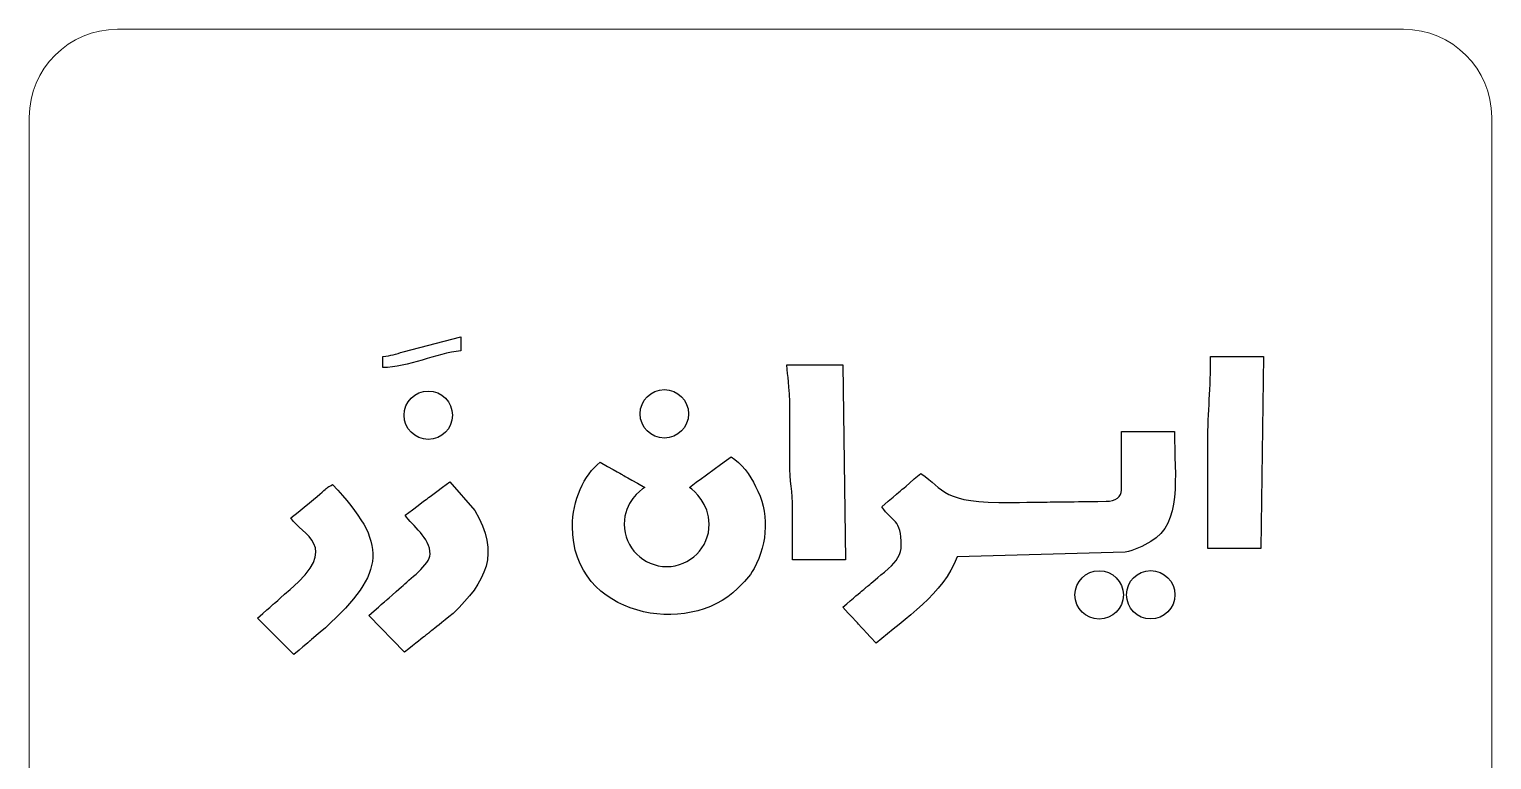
# Model space of a CAD drawing. Header units: millimetres. Extents: x -33 to 258, y -95 to 44.
# Drawn here: x 208.3 to 258.1, y -23.34 to 1.56 of the extents above; entities that cross this region are included whole.
import ezdxf

# ---------------------------------------------------------------- set-up
doc = ezdxf.new("R2010")
doc.units = ezdxf.units.MM
doc.header["$MEASUREMENT"] = 0
doc.layers.add('Layer 1', color=7, linetype='Continuous')

msp = doc.modelspace()

# ---------------------------------------------------------------- linework, layer by layer
at = {"layer": 'Layer 1', "color": 250, "lineweight": 18}
msp.add_open_spline([(211.2956, 1.5563), (211.2956, 1.5563), (255.0956, 1.5563), (255.0956, 1.5563), (256.7479, 1.5563), (258.0956, 0.2086), (258.0956, -1.4437), (258.0956, -1.4437), (258.0956, -45.2437), (258.0956, -45.2437), (258.0956, -46.896), (256.7479, -48.2437), (255.0956, -48.2437), (255.0956, -48.2437), (211.2956, -48.2437), (211.2956, -48.2437), (209.6433, -48.2437), (208.2956, -46.896), (208.2956, -45.2437), (208.2956, -45.2437), (208.2956, -1.4437), (208.2956, -1.4437), (208.2956, 0.2086), (209.6433, 1.5563), (211.2956, 1.5563)], degree=3, knots=[0, 0, 0, 0, 0.125, 0.125, 0.125, 0.25, 0.25, 0.25, 0.375, 0.375, 0.375, 0.5, 0.5, 0.5, 0.625, 0.625, 0.625, 0.75, 0.75, 0.75, 0.875, 0.875, 0.875, 1, 1, 1, 1], dxfattribs=at)
at = {"layer": 'Layer 1', "color": 250}
for points, knots in [([(220.3348, -9.5976), (220.3348, -9.5976), (220.3348, -9.9772), (220.3348, -9.9772), (221.1998, -9.9772), (222.1473, -9.4781), (222.9924, -9.4077), (222.9924, -9.4077), (222.9924, -8.9332), (222.9924, -8.9332), (222.9924, -8.9332), (221.0259, -9.4345), (221.0259, -9.4345), (220.7819, -9.5207), (220.6084, -9.5748), (220.3348, -9.5976)], [0, 0, 0, 0, 0.2, 0.2, 0.2, 0.4, 0.4, 0.4, 0.6, 0.6, 0.6, 0.8, 0.8, 0.8, 1, 1, 1, 1]), ([(234.2871, -16.5262), (234.2871, -16.5262), (236.0905, -16.5262), (236.0905, -16.5262), (236.0905, -16.5262), (235.9955, -9.8823), (235.9955, -9.8823), (235.9955, -9.8823), (234.0973, -9.8823), (234.0973, -9.8823), (234.1073, -10.3333), (234.1935, -10.4519), (234.1922, -11.4958), (234.1915, -12.0657), (234.1942, -12.6356), (234.1909, -13.2055), (234.187, -13.8937), (234.292, -14.1538), (234.2893, -14.8156), (234.287, -15.3858), (234.2871, -15.956), (234.2871, -16.5262)], [0, 0, 0, 0, 0.1428571, 0.1428571, 0.1428571, 0.2857143, 0.2857143, 0.2857143, 0.4285714, 0.4285714, 0.4285714, 0.5714286, 0.5714286, 0.5714286, 0.7142857, 0.7142857, 0.7142857, 0.8571429, 0.8571429, 0.8571429, 1, 1, 1, 1]), ([(248.4292, -12.5399), (248.4292, -12.5399), (248.4292, -16.1466), (248.4292, -16.1466), (248.4292, -16.1466), (250.2326, -16.1466), (250.2326, -16.1466), (250.2326, -16.1466), (250.3275, -9.5976), (250.3275, -9.5976), (250.3275, -9.5976), (248.5241, -9.5976), (248.5241, -9.5976), (248.5241, -10.6928), (248.4292, -11.4338), (248.4292, -12.5399)], [0, 0, 0, 0, 0.2, 0.2, 0.2, 0.4, 0.4, 0.4, 0.6, 0.6, 0.6, 0.8, 0.8, 0.8, 1, 1, 1, 1]), ([(221.8824, -12.4247), (222.3377, -12.4247), (222.7069, -12.0555), (222.7069, -11.6002), (222.7069, -11.1448), (222.3377, -10.7757), (221.8824, -10.7757), (221.427, -10.7757), (221.0579, -11.1448), (221.0579, -11.6002), (221.0579, -12.0555), (221.427, -12.4247), (221.8824, -12.4247)], [0, 0, 0, 0, 0.25, 0.25, 0.25, 0.5, 0.5, 0.5, 0.75, 0.75, 0.75, 1, 1, 1, 1]), ([(229.9211, -12.3777), (230.3765, -12.3777), (230.7456, -12.0086), (230.7456, -11.5532), (230.7456, -11.0979), (230.3765, -10.7287), (229.9211, -10.7287), (229.4658, -10.7287), (229.0966, -11.0979), (229.0966, -11.5532), (229.0966, -12.0086), (229.4658, -12.3777), (229.9211, -12.3777)], [0, 0, 0, 0, 0.25, 0.25, 0.25, 0.5, 0.5, 0.5, 0.75, 0.75, 0.75, 1, 1, 1, 1]), ([(245.4869, -14.1534), (245.4869, -14.378), (245.2886, -14.5308), (244.9631, -14.5346), (241.7304, -14.5731), (244.9631, -14.5346), (241.7304, -14.5731), (239.3362, -14.6039), (239.4779, -14.1362), (238.6531, -13.5839), (237.3243, -14.7229), (238.6531, -13.5839), (237.3243, -14.7229), (237.6794, -15.2532), (237.9887, -15.1198), (237.9887, -16.0517), (237.9887, -16.3034), (237.8318, -16.5958), (237.5547, -16.8288), (235.9955, -18.1398), (237.5547, -16.8288), (235.9955, -18.1398), (237.1345, -19.3736), (235.9955, -18.1398), (237.1345, -19.3736), (238.1157, -18.5183), (239.4429, -17.6873), (239.887, -16.4313), (239.887, -16.4313), (245.6133, -16.273), (245.6133, -16.273), (245.9154, -16.2081), (246.2312, -16.0543), (246.4834, -15.9092), (247.5671, -15.2859), (247.2903, -13.726), (247.2903, -12.1602), (247.2903, -12.1602), (245.4869, -12.1602), (245.4869, -12.1602), (245.4869, -12.1602), (245.4869, -14.1534), (245.4869, -14.1534)], [0, 0, 0, 0, 0.0714286, 0.0714286, 0.0714286, 0.1428571, 0.1428571, 0.1428571, 0.2142857, 0.2142857, 0.2142857, 0.2857143, 0.2857143, 0.2857143, 0.3571429, 0.3571429, 0.3571429, 0.4285714, 0.4285714, 0.4285714, 0.5, 0.5, 0.5, 0.5714286, 0.5714286, 0.5714286, 0.6428571, 0.6428571, 0.6428571, 0.7142857, 0.7142857, 0.7142857, 0.7857143, 0.7857143, 0.7857143, 0.8571429, 0.8571429, 0.8571429, 0.9285714, 0.9285714, 0.9285714, 1, 1, 1, 1]), ([(231.4488, -15.3115), (231.4488, -16.1104), (230.8012, -16.758), (230.0023, -16.758), (229.2034, -16.758), (228.5558, -16.1104), (228.5558, -15.3115), (228.5558, -14.5491), (229.09, -14.1721), (229.2567, -14.0585), (227.7381, -13.2043), (229.2567, -14.0585), (227.7381, -13.2043), (227.1843, -13.61), (226.7889, -14.5381), (226.7889, -15.3873), (226.7889, -18.4937), (230.7554, -19.1779), (232.4153, -17.5018), (232.6441, -17.2708), (232.8177, -17.1199), (232.9753, -16.828), (233.4592, -15.9317), (233.4956, -14.8846), (233.0271, -14.0256), (232.8435, -13.6237), (232.5397, -13.2426), (232.199, -13.0145), (230.7753, -14.0585), (232.199, -13.0145), (230.7753, -14.0585), (230.9507, -14.1892), (231.4488, -14.6159), (231.4488, -15.3115)], [0, 0, 0, 0, 0.0909091, 0.0909091, 0.0909091, 0.1818182, 0.1818182, 0.1818182, 0.2727273, 0.2727273, 0.2727273, 0.3636364, 0.3636364, 0.3636364, 0.4545455, 0.4545455, 0.4545455, 0.5454545, 0.5454545, 0.5454545, 0.6363636, 0.6363636, 0.6363636, 0.7272727, 0.7272727, 0.7272727, 0.8181818, 0.8181818, 0.8181818, 0.9090909, 0.9090909, 0.9090909, 1, 1, 1, 1]), ([(221.0941, -15.0076), (221.3383, -15.3723), (221.9483, -15.7735), (221.9483, -16.3364), (221.9483, -16.6857), (221.208, -17.2133), (220.975, -17.4512), (219.8602, -18.4245), (220.975, -17.4512), (219.8602, -18.4245), (219.8602, -18.4245), (221.0713, -19.6812), (221.0713, -19.6812), (222.7341, -18.3561), (221.0713, -19.6812), (222.7341, -18.3561), (223.8486, -17.2714), (224.3502, -16.3185), (223.4637, -14.8443), (223.4637, -14.8443), (222.6127, -13.8687), (222.6127, -13.8687), (221.0941, -15.0076), (222.6127, -13.8687), (221.0941, -15.0076)], [0, 0, 0, 0, 0.125, 0.125, 0.125, 0.25, 0.25, 0.25, 0.375, 0.375, 0.375, 0.5, 0.5, 0.5, 0.625, 0.625, 0.625, 0.75, 0.75, 0.75, 0.875, 0.875, 0.875, 1, 1, 1, 1]), ([(217.2027, -15.1026), (217.5816, -15.6684), (218.9294, -16.0681), (217.1747, -17.5424), (216.0637, -18.5194), (217.1747, -17.5424), (216.0637, -18.5194), (216.0637, -18.5194), (217.3067, -19.7544), (217.3067, -19.7544), (218.3798, -18.8424), (217.3067, -19.7544), (218.3798, -18.8424), (220.4486, -16.9451), (220.5325, -15.9904), (218.6264, -13.9636), (218.3024, -14.135), (218.6264, -13.9636), (217.2027, -15.1026)], [0, 0, 0, 0, 0.1666667, 0.1666667, 0.1666667, 0.3333333, 0.3333333, 0.3333333, 0.5, 0.5, 0.5, 0.6666667, 0.6666667, 0.6666667, 0.8333333, 0.8333333, 0.8333333, 1, 1, 1, 1]), ([(244.7276, -18.5495), (245.1829, -18.5495), (245.5521, -18.1804), (245.5521, -17.725), (245.5521, -17.2697), (245.1829, -16.9005), (244.7276, -16.9005), (244.2722, -16.9005), (243.9031, -17.2697), (243.9031, -17.725), (243.9031, -18.1804), (244.2722, -18.5495), (244.7276, -18.5495)], [0, 0, 0, 0, 0.25, 0.25, 0.25, 0.5, 0.5, 0.5, 0.75, 0.75, 0.75, 1, 1, 1, 1]), ([(246.4835, -18.5444), (246.9389, -18.5444), (247.308, -18.1752), (247.308, -17.7199), (247.308, -17.2645), (246.9389, -16.8954), (246.4835, -16.8954), (246.0281, -16.8954), (245.659, -17.2645), (245.659, -17.7199), (245.659, -18.1752), (246.0281, -18.5444), (246.4835, -18.5444)], [0, 0, 0, 0, 0.25, 0.25, 0.25, 0.5, 0.5, 0.5, 0.75, 0.75, 0.75, 1, 1, 1, 1])]:
    msp.add_open_spline(points, degree=3, knots=knots, dxfattribs=at)

doc.saveas('drawing.dxf')
